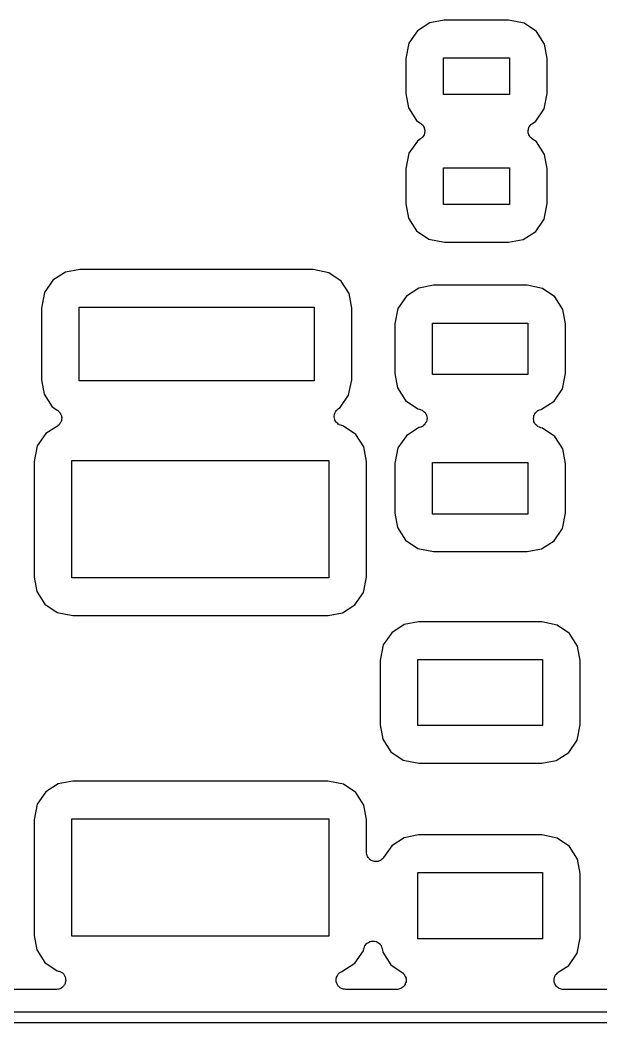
# Model space of a CAD drawing. Extents: x 125.9 to 155.7, y -114.6 to -82.3.
# Drawn here: x 133.82 to 141.72, y -114.63 to -100.98 of the extents above; entities that cross this region are included whole.
import ezdxf

# ---------------------------------------------------------------- set-up
doc = ezdxf.new("R2010")
doc.units = 0
doc.header["$MEASUREMENT"] = 0
doc.layers.add('BLACK', color=7, linetype='CONTINUOUS')

msp = doc.modelspace()

# ---------------------------------------------------------------- linework, layer by layer
at = {"layer": 'Black'}
for p, q in [((139.396, -101.014), (139.225, -101.124)), ((139.592, -100.977), (139.396, -101.014)), ((140.467, -100.977), (139.592, -100.977)), ((140.679, -101.019), (140.467, -100.977)), ((140.846, -101.134), (140.679, -101.019)), ((139.225, -101.124), (139.111, -101.291)), ((140.956, -101.305), (140.846, -101.134)), ((139.111, -101.291), (139.068, -101.502)), ((140.992, -101.501), (140.956, -101.305)), ((139.068, -101.502), (139.068, -101.977)), ((139.58, -101.989), (139.58, -101.489)), ((139.58, -101.489), (140.48, -101.489)), ((140.48, -101.489), (140.48, -101.989)), ((140.992, -101.617), (140.992, -101.501)), ((140.992, -101.976), (140.992, -101.617)), ((139.068, -101.977), (139.105, -102.173)), ((140.95, -102.187), (140.992, -101.976)), ((140.48, -101.989), (139.58, -101.989)), ((139.105, -102.173), (139.215, -102.344)), ((140.836, -102.354), (140.95, -102.187)), ((139.215, -102.344), (139.272, -102.383)), ((139.272, -102.383), (139.282, -102.393)), ((140.781, -102.393), (140.791, -102.383)), ((140.791, -102.383), (140.836, -102.354)), ((139.282, -102.393), (139.294, -102.402)), ((139.294, -102.402), (139.298, -102.409)), ((139.298, -102.409), (139.304, -102.414)), ((139.304, -102.414), (139.31, -102.427)), ((139.31, -102.427), (139.317, -102.439)), ((139.317, -102.439), (139.319, -102.447)), ((139.322, -102.526), (139.318, -102.533)), ((139.319, -102.447), (139.323, -102.454)), ((139.323, -102.512), (139.322, -102.526)), ((139.323, -102.454), (139.324, -102.468)), ((139.327, -102.498), (139.323, -102.512)), ((139.324, -102.468), (139.327, -102.482)), ((139.327, -102.482), (139.326, -102.49)), ((139.326, -102.49), (139.327, -102.498)), ((140.733, -102.48), (140.737, -102.466)), ((140.734, -102.488), (140.733, -102.48)), ((140.733, -102.496), (140.734, -102.488)), ((140.736, -102.51), (140.733, -102.496)), ((140.738, -102.524), (140.736, -102.51)), ((140.737, -102.466), (140.739, -102.452)), ((140.741, -102.531), (140.738, -102.524)), ((140.739, -102.452), (140.742, -102.445)), ((140.742, -102.445), (140.744, -102.437)), ((140.744, -102.437), (140.752, -102.426)), ((140.752, -102.426), (140.759, -102.413)), ((140.759, -102.413), (140.765, -102.407)), ((140.765, -102.407), (140.769, -102.401)), ((140.769, -102.401), (140.781, -102.393)), ((139.225, -102.624), (139.111, -102.791)), ((139.269, -102.595), (139.225, -102.624)), ((139.28, -102.585), (139.269, -102.595)), ((139.291, -102.577), (139.28, -102.585)), ((139.296, -102.571), (139.291, -102.577)), ((139.301, -102.565), (139.296, -102.571)), ((139.308, -102.552), (139.301, -102.565)), ((139.316, -102.541), (139.308, -102.552)), ((139.318, -102.533), (139.316, -102.541)), ((140.743, -102.539), (140.741, -102.531)), ((140.751, -102.551), (140.743, -102.539)), ((140.757, -102.564), (140.751, -102.551)), ((140.762, -102.569), (140.757, -102.564)), ((140.767, -102.576), (140.762, -102.569)), ((140.778, -102.585), (140.767, -102.576)), ((140.788, -102.595), (140.778, -102.585)), ((140.846, -102.634), (140.788, -102.595)), ((140.956, -102.805), (140.846, -102.634)), ((139.111, -102.791), (139.068, -103.002)), ((140.992, -103.001), (140.956, -102.805)), ((139.068, -103.002), (139.068, -103.477)), ((139.58, -103.489), (139.58, -102.989)), ((139.58, -102.989), (140.48, -102.989)), ((140.48, -102.989), (140.48, -103.489)), ((140.992, -103.476), (140.992, -103.001)), ((139.068, -103.477), (139.105, -103.673)), ((140.95, -103.687), (140.992, -103.476)), ((140.48, -103.489), (139.58, -103.489)), ((139.105, -103.673), (139.215, -103.844)), ((140.836, -103.854), (140.95, -103.687)), ((139.215, -103.844), (139.382, -103.959)), ((140.665, -103.964), (140.836, -103.854)), ((139.382, -103.959), (139.593, -104.001)), ((139.593, -104.001), (140.468, -104.001)), ((140.468, -104.001), (140.665, -103.964)), ((134.436, -104.41), (134.265, -104.52)), ((134.632, -104.374), (134.436, -104.41)), ((137.807, -104.374), (134.632, -104.374)), ((138.019, -104.416), (137.807, -104.374)), ((138.186, -104.53), (138.019, -104.416)), ((134.265, -104.52), (134.151, -104.687)), ((138.296, -104.701), (138.186, -104.53)), ((134.151, -104.687), (134.108, -104.899)), ((138.332, -104.898), (138.296, -104.701)), ((139.247, -104.625), (139.076, -104.735)), ((139.443, -104.588), (139.247, -104.625)), ((140.718, -104.588), (139.443, -104.588)), ((140.929, -104.631), (140.718, -104.588)), ((141.096, -104.745), (140.929, -104.631)), ((139.076, -104.735), (138.961, -104.902)), ((141.206, -104.916), (141.096, -104.745)), ((134.108, -104.899), (134.108, -105.874)), ((134.62, -105.886), (134.62, -104.886)), ((134.62, -104.886), (137.82, -104.886)), ((137.82, -104.886), (137.82, -105.886)), ((138.332, -105.101), (138.332, -104.898)), ((138.961, -104.902), (138.919, -105.113)), ((141.243, -105.112), (141.206, -104.916)), ((138.332, -105.873), (138.332, -105.101)), ((138.919, -105.113), (138.919, -105.789)), ((139.431, -105.801), (139.431, -105.101)), ((139.431, -105.101), (140.731, -105.101)), ((140.731, -105.101), (140.731, -105.801)), ((141.243, -105.788), (141.243, -105.112)), ((138.919, -105.789), (138.956, -105.985)), ((140.731, -105.801), (139.431, -105.801)), ((141.201, -105.999), (141.243, -105.788)), ((134.108, -105.874), (134.145, -106.07)), ((137.82, -105.886), (134.62, -105.886)), ((138.29, -106.084), (138.332, -105.873)), ((134.145, -106.07), (134.255, -106.241)), ((138.956, -105.985), (139.066, -106.156)), ((141.086, -106.166), (141.201, -105.999)), ((138.176, -106.251), (138.29, -106.084)), ((139.066, -106.156), (139.233, -106.27)), ((140.915, -106.276), (141.086, -106.166)), ((134.255, -106.241), (134.329, -106.292)), ((134.329, -106.292), (134.339, -106.302)), ((134.339, -106.302), (134.351, -106.311)), ((134.351, -106.311), (134.355, -106.317)), ((134.355, -106.317), (134.361, -106.323)), ((134.361, -106.323), (134.367, -106.336)), ((134.367, -106.336), (134.374, -106.348)), ((134.374, -106.348), (134.376, -106.355)), ((138.097, -106.353), (138.099, -106.336)), ((138.099, -106.336), (138.101, -106.331)), ((138.101, -106.331), (138.102, -106.327)), ((138.102, -106.327), (138.111, -106.312)), ((138.111, -106.312), (138.119, -106.296)), ((138.119, -106.296), (138.123, -106.293)), ((138.123, -106.293), (138.125, -106.289)), ((138.125, -106.289), (138.139, -106.278)), ((138.139, -106.278), (138.152, -106.267)), ((138.152, -106.267), (138.176, -106.251)), ((139.233, -106.27), (139.255, -106.275)), ((139.255, -106.275), (139.273, -106.282)), ((139.273, -106.282), (139.292, -106.288)), ((139.292, -106.288), (139.294, -106.29)), ((139.294, -106.29), (139.296, -106.291)), ((139.296, -106.291), (139.311, -106.304)), ((139.311, -106.304), (139.326, -106.316)), ((139.326, -106.316), (139.327, -106.318)), ((139.327, -106.318), (139.329, -106.32)), ((139.329, -106.32), (139.339, -106.337)), ((139.339, -106.337), (139.349, -106.354)), ((140.814, -106.356), (140.824, -106.339)), ((140.824, -106.339), (140.834, -106.322)), ((140.834, -106.322), (140.836, -106.32)), ((140.836, -106.32), (140.837, -106.318)), ((140.837, -106.318), (140.852, -106.306)), ((140.852, -106.306), (140.867, -106.293)), ((140.867, -106.293), (140.87, -106.292)), ((140.87, -106.292), (140.871, -106.29)), ((140.871, -106.29), (140.89, -106.284)), ((140.89, -106.284), (140.909, -106.277)), ((140.909, -106.277), (140.915, -106.276)), ((134.353, -106.479), (134.348, -106.486)), ((134.358, -106.474), (134.353, -106.479)), ((134.365, -106.461), (134.358, -106.474)), ((134.373, -106.449), (134.365, -106.461)), ((134.375, -106.441), (134.373, -106.449)), ((134.379, -106.434), (134.375, -106.441)), ((134.376, -106.355), (134.38, -106.362)), ((134.38, -106.42), (134.379, -106.434)), ((134.38, -106.362), (134.381, -106.377)), ((134.384, -106.406), (134.38, -106.42)), ((134.381, -106.377), (134.384, -106.391)), ((134.384, -106.391), (134.383, -106.398)), ((134.383, -106.398), (134.384, -106.406)), ((138.094, -106.37), (138.097, -106.353)), ((138.094, -106.375), (138.094, -106.37)), ((138.094, -106.379), (138.094, -106.375)), ((138.097, -106.396), (138.094, -106.379)), ((138.1, -106.414), (138.097, -106.396)), ((138.102, -106.418), (138.1, -106.414)), ((138.103, -106.422), (138.102, -106.418)), ((138.113, -106.437), (138.103, -106.422)), ((138.121, -106.452), (138.113, -106.437)), ((138.125, -106.456), (138.121, -106.452)), ((138.127, -106.46), (138.125, -106.456)), ((138.141, -106.47), (138.127, -106.46)), ((138.154, -106.482), (138.141, -106.47)), ((138.159, -106.483), (138.154, -106.482)), ((138.162, -106.486), (138.159, -106.483)), ((139.325, -106.483), (139.31, -106.496)), ((139.326, -106.481), (139.325, -106.483)), ((139.328, -106.48), (139.326, -106.481)), ((139.338, -106.462), (139.328, -106.48)), ((139.348, -106.446), (139.338, -106.462)), ((139.349, -106.443), (139.348, -106.446)), ((139.349, -106.354), (139.349, -106.357)), ((139.349, -106.357), (139.35, -106.359)), ((139.35, -106.441), (139.349, -106.443)), ((139.35, -106.359), (139.353, -106.378)), ((139.353, -106.422), (139.35, -106.441)), ((139.353, -106.378), (139.357, -106.398)), ((139.357, -106.402), (139.353, -106.422)), ((139.357, -106.398), (139.356, -106.4)), ((139.356, -106.4), (139.357, -106.402)), ((140.805, -106.399), (140.809, -106.379)), ((140.805, -106.401), (140.805, -106.399)), ((140.805, -106.403), (140.805, -106.401)), ((140.809, -106.423), (140.805, -106.403)), ((140.809, -106.379), (140.812, -106.36)), ((140.812, -106.442), (140.809, -106.423)), ((140.812, -106.36), (140.813, -106.358)), ((140.813, -106.445), (140.812, -106.442)), ((140.813, -106.358), (140.814, -106.356)), ((140.813, -106.447), (140.813, -106.445)), ((140.823, -106.464), (140.813, -106.447)), ((140.833, -106.481), (140.823, -106.464)), ((140.835, -106.483), (140.833, -106.481)), ((140.836, -106.485), (140.835, -106.483)), ((140.851, -106.497), (140.836, -106.485)), ((134.166, -106.607), (134.051, -106.774)), ((134.326, -106.504), (134.166, -106.607)), ((134.337, -106.494), (134.326, -106.504)), ((134.348, -106.486), (134.337, -106.494)), ((138.179, -106.491), (138.162, -106.486)), ((138.195, -106.498), (138.179, -106.491)), ((138.219, -106.503), (138.195, -106.498)), ((138.386, -106.617), (138.219, -106.503)), ((138.496, -106.788), (138.386, -106.617)), ((139.247, -106.525), (139.076, -106.635)), ((139.253, -106.524), (139.247, -106.525)), ((139.272, -106.517), (139.253, -106.524)), ((139.291, -106.511), (139.272, -106.517)), ((139.292, -106.509), (139.291, -106.511)), ((139.295, -106.508), (139.292, -106.509)), ((139.31, -106.496), (139.295, -106.508)), ((140.866, -106.51), (140.851, -106.497)), ((140.868, -106.511), (140.866, -106.51)), ((140.87, -106.513), (140.868, -106.511)), ((140.889, -106.519), (140.87, -106.513)), ((140.907, -106.527), (140.889, -106.519)), ((140.929, -106.531), (140.907, -106.527)), ((141.096, -106.645), (140.929, -106.531)), ((139.076, -106.635), (138.961, -106.802)), ((141.206, -106.816), (141.096, -106.645)), ((134.051, -106.774), (134.009, -106.985)), ((138.533, -106.984), (138.496, -106.788)), ((138.961, -106.802), (138.919, -107.013)), ((141.243, -107.012), (141.206, -106.816)), ((134.009, -106.985), (134.009, -108.56)), ((134.521, -108.572), (134.521, -106.972)), ((134.521, -106.972), (138.021, -106.972)), ((138.021, -106.972), (138.021, -108.572)), ((138.533, -108.559), (138.533, -106.984)), ((138.919, -107.013), (138.919, -107.689)), ((139.431, -107.701), (139.431, -107.001)), ((139.431, -107.001), (140.731, -107.001)), ((140.731, -107.001), (140.731, -107.701)), ((141.243, -107.688), (141.243, -107.012)), ((138.919, -107.689), (138.956, -107.885)), ((140.731, -107.701), (139.431, -107.701)), ((141.201, -107.899), (141.243, -107.688)), ((138.956, -107.885), (139.066, -108.056)), ((141.086, -108.066), (141.201, -107.899)), ((139.066, -108.056), (139.233, -108.17)), ((140.915, -108.176), (141.086, -108.066)), ((139.233, -108.17), (139.444, -108.213)), ((139.444, -108.213), (140.719, -108.213)), ((140.719, -108.213), (140.915, -108.176)), ((134.009, -108.56), (134.046, -108.757)), ((138.021, -108.572), (134.521, -108.572)), ((138.491, -108.771), (138.533, -108.559)), ((134.046, -108.757), (134.156, -108.928)), ((138.376, -108.938), (138.491, -108.771)), ((134.156, -108.928), (134.323, -109.042)), ((138.205, -109.048), (138.376, -108.938)), ((134.323, -109.042), (134.534, -109.084)), ((138.009, -109.084), (138.205, -109.048)), ((134.534, -109.084), (138.009, -109.084)), ((139.047, -109.207), (138.876, -109.317)), ((139.243, -109.17), (139.047, -109.207)), ((140.918, -109.17), (139.243, -109.17)), ((141.129, -109.213), (140.918, -109.17)), ((141.296, -109.327), (141.129, -109.213)), ((138.876, -109.317), (138.761, -109.484)), ((141.406, -109.498), (141.296, -109.327)), ((138.761, -109.484), (138.719, -109.695)), ((141.443, -109.694), (141.406, -109.498)), ((138.719, -109.695), (138.719, -110.57)), ((139.231, -110.582), (139.231, -109.682)), ((139.231, -109.682), (140.931, -109.682)), ((140.931, -109.682), (140.931, -110.582)), ((141.443, -110.569), (141.443, -109.694)), ((138.719, -110.57), (138.756, -110.767)), ((141.401, -110.781), (141.443, -110.569)), ((140.931, -110.582), (139.231, -110.582)), ((138.756, -110.767), (138.866, -110.938)), ((141.286, -110.948), (141.401, -110.781)), ((138.866, -110.938), (139.033, -111.052)), ((141.115, -111.058), (141.286, -110.948)), ((139.033, -111.052), (139.244, -111.094)), ((139.244, -111.094), (140.919, -111.094)), ((140.919, -111.094), (141.115, -111.058)), ((134.337, -111.374), (134.166, -111.484)), ((134.533, -111.337), (134.337, -111.374)), ((138.008, -111.337), (134.533, -111.337)), ((138.219, -111.379), (138.008, -111.337)), ((138.386, -111.494), (138.219, -111.379)), ((134.166, -111.484), (134.051, -111.651)), ((138.496, -111.665), (138.386, -111.494)), ((134.051, -111.651), (134.009, -111.862)), ((138.533, -111.861), (138.496, -111.665)), ((134.009, -111.862), (134.009, -113.437)), ((134.521, -113.449), (134.521, -111.849)), ((134.521, -111.849), (138.021, -111.849)), ((138.021, -111.849), (138.021, -113.449)), ((138.533, -112.307), (138.533, -111.861)), ((139.243, -112.07), (139.047, -112.107)), ((140.918, -112.07), (139.243, -112.07)), ((141.129, -112.113), (140.918, -112.07)), ((138.876, -112.217), (138.765, -112.378)), ((139.047, -112.107), (138.876, -112.217)), ((141.296, -112.227), (141.129, -112.113)), ((138.534, -112.313), (138.533, -112.307)), ((138.534, -112.319), (138.534, -112.313)), ((138.538, -112.335), (138.534, -112.319)), ((138.541, -112.35), (138.538, -112.335)), ((138.544, -112.356), (138.541, -112.35)), ((141.406, -112.398), (141.296, -112.227)), ((138.546, -112.362), (138.544, -112.356)), ((138.555, -112.375), (138.546, -112.362)), ((138.563, -112.388), (138.555, -112.375)), ((138.568, -112.393), (138.563, -112.388)), ((138.572, -112.398), (138.568, -112.393)), ((138.585, -112.407), (138.572, -112.398)), ((138.597, -112.417), (138.585, -112.407)), ((138.603, -112.419), (138.597, -112.417)), ((138.608, -112.423), (138.603, -112.419)), ((138.623, -112.426), (138.608, -112.423)), ((138.638, -112.432), (138.623, -112.426)), ((138.645, -112.432), (138.638, -112.432)), ((138.651, -112.433), (138.645, -112.432)), ((138.666, -112.432), (138.651, -112.433)), ((138.682, -112.432), (138.666, -112.432)), ((138.688, -112.43), (138.682, -112.432)), ((138.695, -112.429), (138.688, -112.43)), ((138.709, -112.422), (138.695, -112.429)), ((138.724, -112.417), (138.709, -112.422)), ((138.729, -112.413), (138.724, -112.417)), ((138.734, -112.41), (138.729, -112.413)), ((138.745, -112.399), (138.734, -112.41)), ((138.758, -112.388), (138.745, -112.399)), ((138.761, -112.383), (138.758, -112.388)), ((138.765, -112.378), (138.761, -112.383)), ((141.443, -112.594), (141.406, -112.398)), ((139.231, -113.482), (139.231, -112.582)), ((139.231, -112.582), (140.931, -112.582)), ((140.931, -112.582), (140.931, -113.482)), ((141.443, -113.469), (141.443, -112.594)), ((134.009, -113.437), (134.046, -113.633)), ((138.021, -113.449), (134.521, -113.449)), ((138.504, -113.597), (138.511, -113.578)), ((138.511, -113.578), (138.512, -113.576)), ((138.512, -113.576), (138.513, -113.574)), ((138.513, -113.574), (138.526, -113.559)), ((138.526, -113.559), (138.539, -113.544)), ((138.539, -113.544), (138.541, -113.543)), ((138.541, -113.543), (138.542, -113.541)), ((138.542, -113.541), (138.56, -113.532)), ((138.56, -113.532), (138.577, -113.522)), ((138.577, -113.522), (138.579, -113.521)), ((138.579, -113.521), (138.581, -113.52)), ((138.581, -113.52), (138.601, -113.517)), ((138.601, -113.517), (138.62, -113.514)), ((138.62, -113.514), (138.622, -113.514)), ((138.622, -113.514), (138.625, -113.514)), ((138.625, -113.514), (138.644, -113.517)), ((138.644, -113.517), (138.664, -113.521)), ((138.664, -113.521), (138.666, -113.522)), ((138.666, -113.522), (138.668, -113.522)), ((138.668, -113.522), (138.685, -113.533)), ((138.685, -113.533), (138.702, -113.542)), ((138.702, -113.542), (138.704, -113.544)), ((138.704, -113.544), (138.706, -113.545)), ((138.706, -113.545), (138.718, -113.561)), ((138.718, -113.561), (138.731, -113.576)), ((138.731, -113.576), (138.732, -113.578)), ((138.732, -113.578), (138.733, -113.58)), ((138.733, -113.58), (138.739, -113.599)), ((140.931, -113.482), (139.231, -113.482)), ((141.401, -113.681), (141.443, -113.469)), ((134.046, -113.633), (134.156, -113.804)), ((138.376, -113.814), (138.491, -113.647)), ((138.491, -113.647), (138.497, -113.615)), ((138.497, -113.615), (138.504, -113.597)), ((138.739, -113.599), (138.746, -113.617)), ((138.746, -113.617), (138.756, -113.667)), ((138.756, -113.667), (138.866, -113.838)), ((141.286, -113.848), (141.401, -113.681)), ((134.156, -113.804), (134.323, -113.919)), ((138.198, -113.929), (138.376, -113.814)), ((138.866, -113.838), (139.017, -113.941)), ((141.144, -113.939), (141.286, -113.848)), ((134.323, -113.919), (134.337, -113.922)), ((134.337, -113.922), (134.346, -113.925)), ((134.346, -113.925), (134.356, -113.927)), ((134.356, -113.927), (134.367, -113.933)), ((134.367, -113.933), (134.378, -113.938)), ((134.378, -113.938), (134.386, -113.944)), ((134.386, -113.944), (134.394, -113.949)), ((134.394, -113.949), (134.402, -113.958)), ((134.402, -113.958), (134.412, -113.967)), ((134.412, -113.967), (134.416, -113.975)), ((134.416, -113.975), (134.422, -113.983)), ((134.422, -113.983), (134.427, -113.994)), ((134.427, -113.994), (134.433, -114.006)), ((138.126, -114.004), (138.132, -113.994)), ((138.132, -113.994), (138.136, -113.983)), ((138.136, -113.983), (138.142, -113.975)), ((138.142, -113.975), (138.147, -113.965)), ((138.147, -113.965), (138.156, -113.958)), ((138.156, -113.958), (138.164, -113.949)), ((138.164, -113.949), (138.173, -113.944)), ((138.173, -113.944), (138.181, -113.937)), ((138.181, -113.937), (138.192, -113.933)), ((138.192, -113.933), (138.198, -113.929)), ((139.017, -113.941), (139.022, -113.946)), ((139.022, -113.946), (139.027, -113.949)), ((139.027, -113.949), (139.037, -113.961)), ((139.037, -113.961), (139.049, -113.972)), ((139.049, -113.972), (139.051, -113.978)), ((139.051, -113.978), (139.056, -113.983)), ((139.056, -113.983), (139.061, -113.997)), ((141.098, -113.996), (141.103, -113.983)), ((141.103, -113.983), (141.108, -113.976)), ((141.108, -113.976), (141.112, -113.969)), ((141.112, -113.969), (141.122, -113.96)), ((141.122, -113.96), (141.131, -113.949)), ((141.131, -113.949), (141.138, -113.945)), ((141.138, -113.945), (141.144, -113.939)), ((134.407, -114.13), (134.4, -114.136)), ((134.414, -114.119), (134.407, -114.13)), ((134.422, -114.109), (134.414, -114.119)), ((134.425, -114.101), (134.422, -114.109)), ((134.43, -114.092), (134.425, -114.101)), ((134.433, -114.08), (134.43, -114.092)), ((134.433, -114.006), (134.434, -114.015)), ((134.437, -114.068), (134.433, -114.08)), ((134.434, -114.015), (134.437, -114.024)), ((134.437, -114.024), (134.437, -114.037)), ((134.437, -114.037), (134.439, -114.049)), ((134.439, -114.049), (134.437, -114.059)), ((134.437, -114.059), (134.437, -114.068)), ((138.119, -114.047), (138.121, -114.036)), ((138.121, -114.058), (138.119, -114.047)), ((138.121, -114.024), (138.124, -114.014)), ((138.121, -114.036), (138.121, -114.024)), ((138.121, -114.068), (138.121, -114.058)), ((138.125, -114.079), (138.121, -114.068)), ((138.124, -114.014), (138.126, -114.004)), ((138.127, -114.091), (138.125, -114.079)), ((138.132, -114.1), (138.127, -114.091)), ((138.136, -114.109), (138.132, -114.1)), ((138.143, -114.119), (138.136, -114.109)), ((138.149, -114.129), (138.143, -114.119)), ((138.157, -114.135), (138.149, -114.129)), ((139.045, -114.122), (139.036, -114.135)), ((139.056, -114.109), (139.045, -114.122)), ((139.058, -114.104), (139.056, -114.109)), ((139.061, -114.098), (139.058, -114.104)), ((139.061, -113.997), (139.068, -114.012)), ((139.065, -114.083), (139.061, -114.098)), ((139.071, -114.068), (139.065, -114.083)), ((139.068, -114.012), (139.068, -114.018)), ((139.068, -114.018), (139.071, -114.024)), ((139.071, -114.024), (139.071, -114.04)), ((139.071, -114.04), (139.072, -114.056)), ((139.072, -114.056), (139.071, -114.062)), ((139.071, -114.062), (139.071, -114.068)), ((141.086, -114.052), (141.088, -114.038)), ((141.088, -114.06), (141.086, -114.052)), ((141.088, -114.024), (141.09, -114.016)), ((141.088, -114.038), (141.088, -114.024)), ((141.088, -114.068), (141.088, -114.06)), ((141.092, -114.081), (141.088, -114.068)), ((141.09, -114.016), (141.091, -114.008)), ((141.091, -114.008), (141.098, -113.996)), ((141.096, -114.095), (141.092, -114.081)), ((141.1, -114.102), (141.096, -114.095)), ((141.103, -114.109), (141.1, -114.102)), ((141.112, -114.12), (141.103, -114.109)), ((141.119, -114.132), (141.112, -114.12)), ((134.312, -114.173), (129.866, -114.173)), ((134.322, -114.171), (134.312, -114.173)), ((134.331, -114.172), (134.322, -114.171)), ((134.343, -114.168), (134.331, -114.172)), ((134.356, -114.165), (134.343, -114.168)), ((134.364, -114.161), (134.356, -114.165)), ((134.373, -114.158), (134.364, -114.161)), ((134.383, -114.15), (134.373, -114.158)), ((134.394, -114.143), (134.383, -114.15)), ((134.4, -114.136), (134.394, -114.143)), ((138.164, -114.143), (138.157, -114.135)), ((138.174, -114.149), (138.164, -114.143)), ((138.183, -114.157), (138.174, -114.149)), ((138.193, -114.16), (138.183, -114.157)), ((138.202, -114.165), (138.193, -114.16)), ((138.214, -114.167), (138.202, -114.165)), ((138.225, -114.171), (138.214, -114.167)), ((138.235, -114.171), (138.225, -114.171)), ((138.246, -114.173), (138.235, -114.171)), ((138.946, -114.173), (138.246, -114.173)), ((138.952, -114.172), (138.946, -114.173)), ((138.958, -114.172), (138.952, -114.172)), ((138.973, -114.168), (138.958, -114.172)), ((138.989, -114.165), (138.973, -114.168)), ((138.994, -114.162), (138.989, -114.165)), ((139.001, -114.16), (138.994, -114.162)), ((139.013, -114.151), (139.001, -114.16)), ((139.027, -114.143), (139.013, -114.151)), ((139.031, -114.138), (139.027, -114.143)), ((139.036, -114.135), (139.031, -114.138)), ((141.126, -114.137), (141.119, -114.132)), ((141.131, -114.143), (141.126, -114.137)), ((141.143, -114.15), (141.131, -114.143)), ((141.155, -114.159), (141.143, -114.15)), ((141.162, -114.161), (141.155, -114.159)), ((141.169, -114.165), (141.162, -114.161)), ((141.183, -114.168), (141.169, -114.165)), ((141.197, -114.172), (141.183, -114.168)), ((141.205, -114.172), (141.197, -114.172)), ((141.213, -114.173), (141.205, -114.172)), ((155.194, -114.173), (141.213, -114.173)), ((126.059, -114.479), (155.329, -114.479)), ((155.067, -114.629), (125.984, -114.629))]:
    msp.add_line(p, q, dxfattribs=at)

doc.saveas('drawing.dxf')
